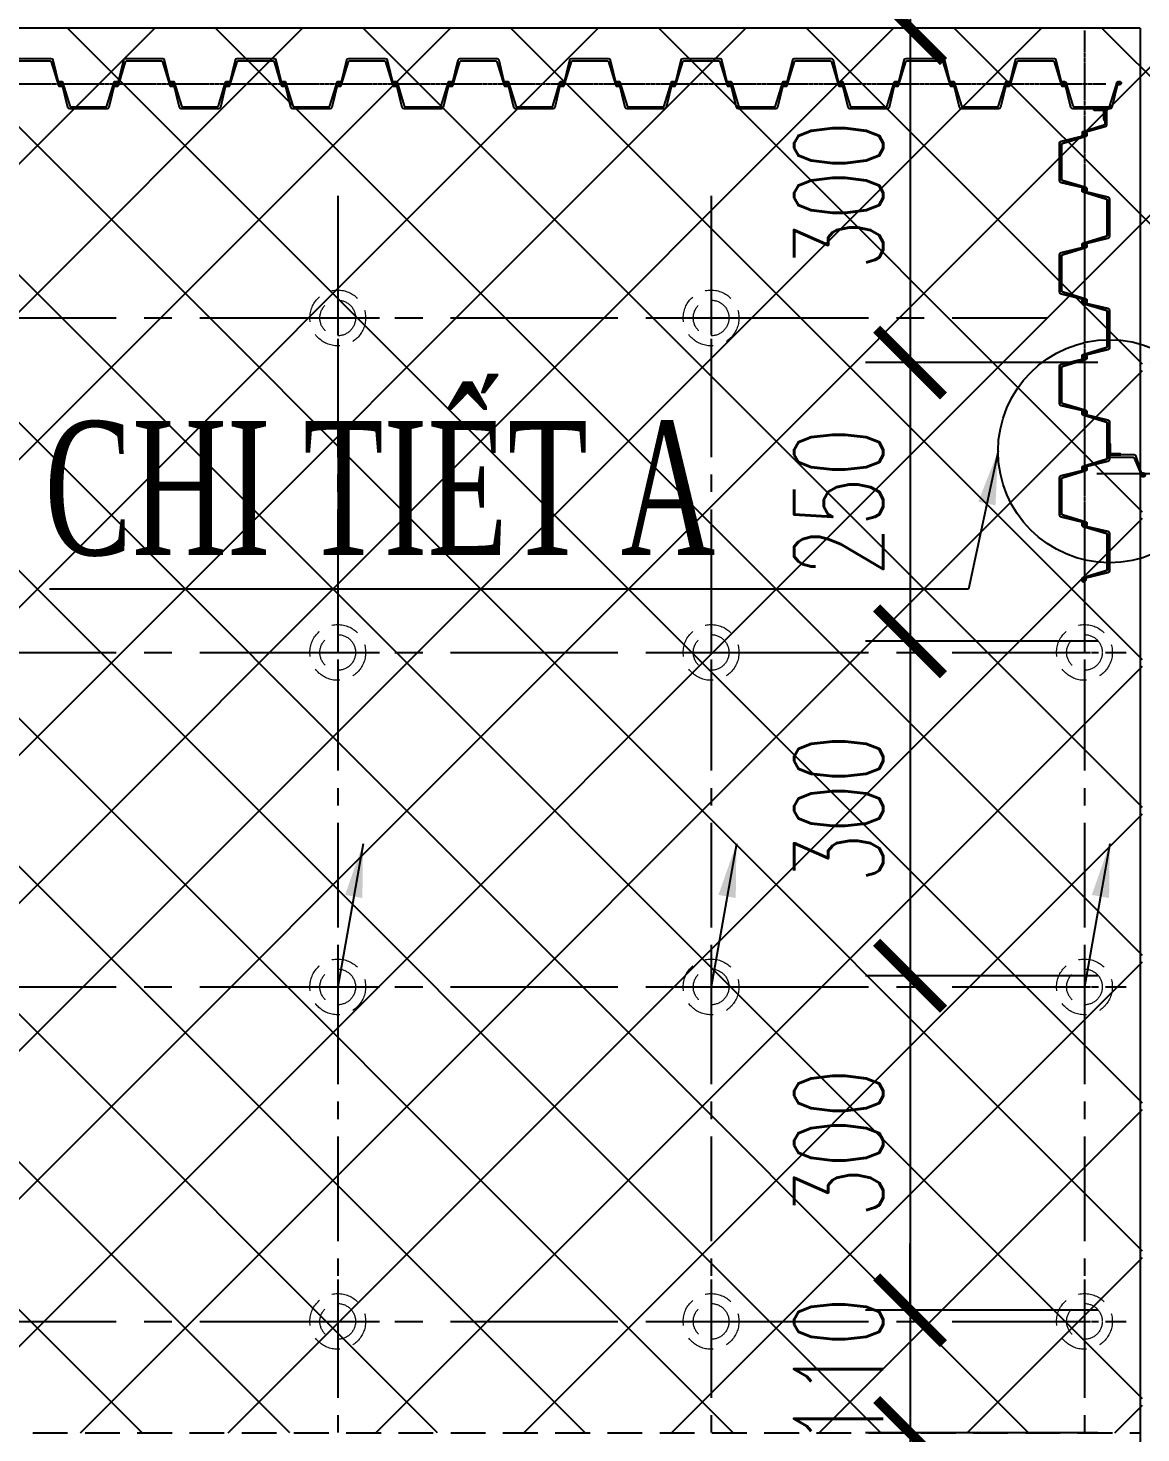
# Model space of a CAD drawing. Extents: x -64479 to 90650, y -38385 to 38270.
# Drawn here: x -47787 to -46788, y 9968 to 11228 of the extents above; entities that cross this region are included whole.
import ezdxf

# ---------------------------------------------------------------- set-up
doc = ezdxf.new("R2010")
doc.units = 0
doc.header["$MEASUREMENT"] = 0
doc.linetypes.add('CENTER2', pattern=[1.125, 0.75, -0.125, 0.125, -0.125])
doc.linetypes.add('HIDDEN', pattern=[0.375, 0.25, -0.125])
doc.layers.get('0').update_dxf_attribs({"linetype": 'CONTINUOUS'})
for name, color, linetype in [('BORDER', 2, 'CONTINUOUS'), ('CENTER', 9, 'CENTER2'), ('Cu', 230, 'CONTINUOUS'), ('Dam', 4, 'CONTINUOUS'), ('DIMENSION', 4, 'CONTINUOUS'), ('HATCH', 7, 'CONTINUOUS'), ('STEEL', 1, 'CONTINUOUS'), ('TEXT', 3, 'CONTINUOUS')]:
    doc.layers.add(name, color=color, linetype=linetype)
doc.layers.add('KHUAT', color=235, linetype='HIDDEN', lineweight=18)
doc.styles.add('DIM', font='romans.shx', dxfattribs={"width": 0.65})
doc.styles.add('THUONG', font='vntimeh.shx')
doc.dimstyles.new('1-400', dxfattribs={"dimscale": 400, "dimtxt": 0.22, "dimasz": 0.12, "dimexe": 0.1, "dimexo": 0.1, "dimgap": 0.08, "dimtad": 1, "dimdec": 0, "dimzin": 0, "dimdsep": 46, "dimtxsty": 'DIM', "dimblk": 'ARCHTICK', "dimcen": 0.15, "dimdle": 0.1, "dimclrd": 4, "dimclre": 7, "dimclrt": 2, "dimaunit": 1, "dimadec": 0, "dimazin": 0, "dimtfac": 1, "dimtdec": 0, "dimtix": 1, "dimtmove": 1, "dimatfit": 3, "dimfxl": 1, "dimtolj": 1, "dimtzin": 0, "dimarcsym": 0})
doc.dimstyles.new('400.Ph', dxfattribs={"dimscale": 400, "dimtxt": 0.2, "dimasz": 0.15, "dimexe": 0.1, "dimexo": 0.1, "dimgap": 0.06, "dimtad": 1, "dimdec": 0, "dimzin": 0, "dimdsep": 46, "dimtxsty": 'DIM', "dimblk": 'ARCHTICK', "dimcen": 0.15, "dimdle": 0.1, "dimclrd": 256, "dimclre": 7, "dimclrt": 6, "dimadec": 0, "dimazin": 0, "dimtfac": 1, "dimtdec": 0, "dimtix": 1, "dimtmove": 0, "dimatfit": 3, "dimldrblk": 'ARCHTICK', "dimfxl": 1, "dimtolj": 1, "dimtzin": 0, "dimarcsym": 0})

# ---------------------------------------------------------------- blocks, each defined once
blk = doc.blocks.new('CocD500_HH')
at = {"layer": 'CENTER', "ltscale": 50}
for p, q in [((0, 37.5), (0, -37.5)), ((-37.5, 0), (37.5, 0))]:
    blk.add_line(p, q, dxfattribs=at)
at = {"layer": 'KHUAT', "ltscale": 100}
for radius in [25, 16]:
    blk.add_circle((0, 0), radius, dxfattribs=at)
blk = doc.blocks.new('_ArchTick')
at = {"color": 0, "linetype": 'ByBlock', "const_width": 0.15}
blk.add_lwpolyline([(-0.5, -0.5), (0.5, 0.5)], dxfattribs=at)
blk = doc.blocks.new('Cu SKSP-V SY390')
at = {"layer": 'CENTER'}
for p, q in [((-25, 20.3), (-25, 24.7)), ((25, 20.3), (25, 24.7))]:
    blk.add_line(p, q, dxfattribs=at)
at = {"layer": 'Cu'}
blk.add_lwpolyline([(-16.6, 2.7, 0.331206), (-15.7, 2), (15.7, 2, 0.331206), (16.6, 2.7), (23.1, 23.9, -0.331206), (24.1, 24.7), (25.3, 24.7, -0.223582), (26.5, 24.1, -0.452935), (26.1, 22.2), (25, 21.7, -0.518485), (24.2, 21.9, -0.300037), (24.7, 22.4), (25.7, 22.9, 0.427626), (25.8, 23.6, 0.215462), (25.3, 23.9), (24.5, 23.9, 0.331206), (23.7, 23.3), (18.4, 1.3, -0.331206), (16.7, 0), (-16.7, 0, -0.331206), (-18.4, 1.3), (-23.7, 23.3, 0.331206), (-24.5, 23.9), (-25.3, 23.9, 0.215462), (-25.8, 23.6, 0.427626), (-25.7, 22.9), (-24.7, 22.4, -0.300037), (-24.2, 21.9, -0.518485), (-25, 21.7), (-26.1, 22.2, -0.452935), (-26.5, 24.1, -0.223582), (-25.3, 24.7), (-24.1, 24.7, -0.331206), (-23.1, 23.9)], format="xyb", close=True, dxfattribs=at)
blk = doc.blocks.new('Cu SKSP-V Loai SY390')
at = {"layer": 'CENTER'}
for p, q in [((-25, 20.3), (-25, 24.7)), ((25, 20.3), (25, 24.7))]:
    blk.add_line(p, q, dxfattribs=at)
at = {"layer": 'Cu'}
blk.add_lwpolyline([(-16.6, 2.7, 0.331206), (-15.7, 2), (15.7, 2, 0.331206), (16.6, 2.7), (23.1, 23.9, -0.331206), (24.1, 24.7), (25.3, 24.7, -0.223582), (26.5, 24.1, -0.452935), (26.1, 22.2), (25, 21.7, -0.518485), (24.2, 21.9, -0.300037), (24.7, 22.4), (25.7, 22.9, 0.427626), (25.8, 23.6, 0.215462), (25.3, 23.9), (24.5, 23.9, 0.331206), (23.7, 23.3), (18.4, 1.3, -0.331206), (16.7, 0), (-16.7, 0, -0.331206), (-18.4, 1.3), (-23.7, 23.3, 0.331206), (-24.5, 23.9), (-25.3, 23.9, 0.215462), (-25.8, 23.6, 0.427626), (-25.7, 22.9), (-24.7, 22.4, -0.300037), (-24.2, 21.9, -0.518485), (-25, 21.7), (-26.1, 22.2, -0.452935), (-26.5, 24.1, -0.223582), (-25.3, 24.7), (-24.1, 24.7, -0.331206), (-23.1, 23.9)], format="xyb", close=True, dxfattribs=at)
at = {"layer": 'DIMENSION'}
blk.add_blockref('Cu SKSP-V SY390', (0, 0), dxfattribs=at)
blk = doc.blocks.new('*U12')
at = {"layer": 'DIMENSION', "xscale": -1, "rotation": 180}
for p in [(2750, 45), (2850, 45), (2950, 45), (3050, 45), (3150, 45), (3250, 45), (3350, 45), (3450, 45), (3550, 45), (3650, 45)]:
    blk.add_blockref('Cu SKSP-V Loai SY390', p, dxfattribs=at)
at = {"layer": 'DIMENSION'}
for p in [(2800, 0), (2900, 0), (3000, 0), (3100, 0), (3200, 0), (3300, 0), (3400, 0), (3500, 0), (3600, 0)]:
    blk.add_blockref('Cu SKSP-V Loai SY390', p, dxfattribs=at)
blk = doc.blocks.new('*U13')
at = {"layer": 'DIMENSION', "xscale": -1, "rotation": 180}
for p in [(50, 45), (150, 45), (250, 45), (350, 45)]:
    blk.add_blockref('Cu SKSP-V Loai SY390', p, dxfattribs=at)
at = {"layer": 'DIMENSION'}
for p in [(0, 0), (100, 0), (200, 0), (300, 0)]:
    blk.add_blockref('Cu SKSP-V Loai SY390', p, dxfattribs=at)
blk = doc.blocks.new('*D20')
at = {"layer": 'DIMENSION', "lineweight": -2}
blk.add_line((-46995.6, 11267.7), (-46995.6, 10887.7), dxfattribs=at)
at = {"layer": 'DIMENSION', "color": 7, "lineweight": -2}
for p, q in [((-46827.1, 11227.7), (-47035.6, 11227.7)), ((-46827.1, 10927.7), (-47035.6, 10927.7))]:
    blk.add_line(p, q, dxfattribs=at)
at = {"layer": 'DIMENSION', "lineweight": -2, "xscale": 60, "yscale": 60, "zscale": 60}
for p, rotation in [((-46995.6, 11227.7), 90), ((-46995.6, 10927.7), 270)]:
    blk.add_blockref('_ArchTick', p, dxfattribs=dict(at, rotation=rotation))
at = {"layer": 'DIMENSION', "color": 6, "insert": (-47059.6, 11077.7), "char_height": 80, "attachment_point": 5, "rotation": 90, "style": 'DIM'}
blk.add_mtext('\\A1;300', dxfattribs=at)
blk = doc.blocks.new('*D21')
at = {"layer": 'DIMENSION', "lineweight": -2}
blk.add_line((-46995.6, 10967.7), (-46995.6, 10637.7), dxfattribs=at)
at = {"layer": 'DIMENSION', "color": 7, "lineweight": -2}
for p, q in [((-46827.1, 10927.7), (-47035.6, 10927.7)), ((-46827.1, 10677.7), (-47035.6, 10677.7))]:
    blk.add_line(p, q, dxfattribs=at)
at = {"layer": 'DIMENSION', "lineweight": -2, "xscale": 60, "yscale": 60, "zscale": 60}
for p, rotation in [((-46995.6, 10927.7), 90), ((-46995.6, 10677.7), 270)]:
    blk.add_blockref('_ArchTick', p, dxfattribs=dict(at, rotation=rotation))
at = {"layer": 'DIMENSION', "color": 6, "insert": (-47059.6, 10802.7), "char_height": 80, "attachment_point": 5, "rotation": 90, "style": 'DIM'}
blk.add_mtext('\\A1;250', dxfattribs=at)
blk = doc.blocks.new('*D22')
at = {"layer": 'DIMENSION', "lineweight": -2}
blk.add_line((-46995.6, 10717.7), (-46995.6, 10337.7), dxfattribs=at)
at = {"layer": 'DIMENSION', "color": 7, "lineweight": -2}
for p, q in [((-46827.1, 10677.7), (-47035.6, 10677.7)), ((-46827.1, 10377.7), (-47035.6, 10377.7))]:
    blk.add_line(p, q, dxfattribs=at)
at = {"layer": 'DIMENSION', "lineweight": -2, "xscale": 60, "yscale": 60, "zscale": 60}
for p, rotation in [((-46995.6, 10677.7), 90), ((-46995.6, 10377.7), 270)]:
    blk.add_blockref('_ArchTick', p, dxfattribs=dict(at, rotation=rotation))
at = {"layer": 'DIMENSION', "color": 6, "insert": (-47059.6, 10527.7), "char_height": 80, "attachment_point": 5, "rotation": 90, "style": 'DIM'}
blk.add_mtext('\\A1;300', dxfattribs=at)
blk = doc.blocks.new('*D23')
at = {"layer": 'DIMENSION', "lineweight": -2}
blk.add_line((-46995.6, 10417.7), (-46995.6, 10037.7), dxfattribs=at)
at = {"layer": 'DIMENSION', "color": 7, "lineweight": -2}
for p, q in [((-46827.1, 10377.7), (-47035.6, 10377.7)), ((-46827.1, 10077.7), (-47035.6, 10077.7))]:
    blk.add_line(p, q, dxfattribs=at)
at = {"layer": 'DIMENSION', "lineweight": -2, "xscale": 60, "yscale": 60, "zscale": 60}
for p, rotation in [((-46995.6, 10377.7), 90), ((-46995.6, 10077.7), 270)]:
    blk.add_blockref('_ArchTick', p, dxfattribs=dict(at, rotation=rotation))
at = {"layer": 'DIMENSION', "color": 6, "insert": (-47059.6, 10227.7), "char_height": 80, "attachment_point": 5, "rotation": 90, "style": 'DIM'}
blk.add_mtext('\\A1;300', dxfattribs=at)
blk = doc.blocks.new('*D24')
at = {"layer": 'DIMENSION', "lineweight": -2}
for p, q in [((-46995.6, 10077.7), (-46995.6, 10137.7)), ((-46995.6, 10077.7), (-46995.6, 9967.7)), ((-46995.6, 9967.7), (-46995.6, 9907.7))]:
    blk.add_line(p, q, dxfattribs=at)
at = {"layer": 'DIMENSION', "color": 7, "lineweight": -2}
for p, q in [((-46827.1, 10077.7), (-47035.6, 10077.7)), ((-46827.1, 9967.7), (-47035.6, 9967.7))]:
    blk.add_line(p, q, dxfattribs=at)
at = {"layer": 'DIMENSION', "lineweight": -2, "xscale": 60, "yscale": 60, "zscale": 60}
for p, rotation in [((-46995.6, 10077.7), 270), ((-46995.6, 9967.7), 90)]:
    blk.add_blockref('_ArchTick', p, dxfattribs=dict(at, rotation=rotation))
at = {"layer": 'DIMENSION', "color": 6, "insert": (-47059.6, 10022.7), "char_height": 80, "attachment_point": 5, "rotation": 90, "style": 'DIM'}
blk.add_mtext('\\A1;110', dxfattribs=at)

msp = doc.modelspace()

# ---------------------------------------------------------------- hatches: boundary and pattern name
at = {"layer": 'Dam'}
h = msp.add_hatch(dxfattribs=at)
h.set_pattern_fill('ANSI37', color=8, scale=750, style=0)
h.set_pattern_definition([(45, (42841.45, -11350.51), (-66.29126, 66.29126), []), (135, (42841.45, -11350.51), (-66.29126, -66.29126), [])])
h.paths.add_polyline_path([(-46787.1, 10927.7), (-45582.3, 10927.7), (-45582.3, 11227.7), (-50569.1, 11227.7), (-50569.1, 8225.7), (-50267.1, 8225.7), (-50267.1, 9967.7), (-46787.1, 9967.7)])
at = {"layer": 'HATCH'}
h = msp.add_hatch(dxfattribs=at)
h.set_pattern_fill('ANSI31', color=256, scale=70, style=0)
h.set_pattern_definition([(225, (-46820.8737, 11155.1908), (0.61872, -0.61872), [])])
edge = h.paths.add_edge_path()
edge.add_ellipse((-46821.5, 11145.6), major_axis=(0.283, 0.283), ratio=1, start_angle=135, end_angle=225)
edge.add_line((-46821.5, 11145.2), (-46820.9, 11145.2))
edge.add_line((-46820.9, 11145.2), (-46820.9, 11155.2))
edge.add_line((-46820.9, 11155.2), (-46830.9, 11155.2))
edge.add_line((-46830.9, 11155.2), (-46830.9, 11154.6))
edge.add_ellipse((-46830.5, 11154.6), major_axis=(0.283, 0.283), ratio=1, start_angle=135, end_angle=225)
edge.add_line((-46830.5, 11154.2), (-46823.1, 11154.2))
edge.add_ellipse((-46823.1, 11153), major_axis=(-0.849, 0.849), ratio=1, start_angle=225, end_angle=315, ccw=False)
edge.add_line((-46821.9, 11153), (-46821.9, 11145.6))
h = msp.add_hatch(dxfattribs=at)
h.set_pattern_fill('ANSI31', color=256, scale=70, angle=180, style=0)
h.set_pattern_definition([(45, (-46816.57355, 10844.7969), (-0.61872, 0.61872), [])])
edge = h.paths.add_edge_path()
edge.add_ellipse((-46816, 10854.4), major_axis=(-0.283, -0.283), ratio=1, start_angle=135, end_angle=225)
edge.add_line((-46816, 10854.8), (-46816.6, 10854.8))
edge.add_line((-46816.6, 10854.8), (-46816.6, 10844.8))
edge.add_line((-46816.6, 10844.8), (-46806.6, 10844.8))
edge.add_line((-46806.6, 10844.8), (-46806.6, 10845.4))
edge.add_ellipse((-46807, 10845.4), major_axis=(-0.283, -0.283), ratio=1, start_angle=135, end_angle=225)
edge.add_line((-46807, 10845.8), (-46814.4, 10845.8))
edge.add_ellipse((-46814.4, 10847), major_axis=(0.849, -0.849), ratio=1, start_angle=225, end_angle=315, ccw=False)
edge.add_line((-46815.6, 10847), (-46815.6, 10854.4))

# ---------------------------------------------------------------- linework, layer by layer
at = {"layer": 'BORDER'}
for q in [(-50569.1, 11227.7), (-46789.1, 9367.7)]:
    msp.add_line((-46789.1, 11227.7), q, dxfattribs=at)
at = {"layer": 'CENTER', "ltscale": 2}
for p, q in [((-46839.1, 11225.4), (-46839.1, 10786.3)), ((-50557.8, 11177.7), (-46819.9, 11177.7))]:
    msp.add_line(p, q, dxfattribs=at)
at = {"layer": 'CENTER', "ltscale": 125}
for p, q in [((-47509.1, 11077.3), (-47509.1, 9367.7)), ((-47174.1, 11077.3), (-47174.1, 9367.7)), ((-46839.1, 11077.3), (-46839.1, 9367.7)), ((-13006, 10827.8), (-46828.1, 10827.8))]:
    msp.add_line(p, q, dxfattribs=at)
at = {"layer": 'CENTER', "ltscale": 200}
for p, q in [((-50557.8, 10967.7), (-46872.8, 10967.7)), ((-50557.8, 10667.7), (-46833.8, 10667.7)), ((-50557.8, 10367.7), (-46833.8, 10367.7)), ((-50557.8, 10067.7), (-46833.8, 10067.7))]:
    msp.add_line(p, q, dxfattribs=at)
at = {"layer": 'CENTER'}
for p, q in [((-46839.1, 10829.8), (-46839.1, 10825.5)), ((-46839.1, 10829.8), (-46839.1, 10825.5)), ((-46789.1, 10829.8), (-46789.1, 10825.5)), ((-46789.1, 10829.8), (-46789.1, 10825.5))]:
    msp.add_line(p, q, dxfattribs=at)
at = {"layer": 'Cu'}
msp.add_lwpolyline([(-46816.6, 10842.8), (-46795.4, 10842.8, -0.331206), (-46794.5, 10842.1), (-46788, 10826.4, 0.331206), (-46787, 10825.6), (-46785.8, 10825.6, 0.223582), (-46784.6, 10826.2, 0.452935), (-46785, 10828.1), (-46786.1, 10828.6, 0.518485), (-46786.9, 10828.4, 0.300037), (-46786.4, 10827.9), (-46785.4, 10827.4, -0.427626), (-46785.2, 10826.7, -0.215462), (-46785.8, 10826.4), (-46786.6, 10826.4, -0.331206), (-46787.3, 10827), (-46792.7, 10843.5, 0.331206), (-46794.4, 10844.8), (-46816.6, 10844.8)], format="xyb", dxfattribs=at)
at = {"layer": 'DIMENSION'}
for points in [[(-47798.5, 11198.2), (-47767.2, 11198.2, -0.331206), (-47766.2, 11197.5), (-47759.7, 11176.3, 0.331206), (-47758.8, 11175.5), (-47757.6, 11175.5, 0.223582), (-47756.4, 11176.1, 0.452935), (-47756.8, 11178), (-47757.8, 11178.5, 0.518485), (-47758.6, 11178.3, 0.300037), (-47758.2, 11177.8), (-47757.1, 11177.2, -0.427626), (-47757, 11176.6, -0.215462), (-47757.6, 11176.3), (-47758.3, 11176.3, -0.331206), (-47759.1, 11176.9), (-47764.4, 11198.9, 0.331206), (-47766.2, 11200.2), (-47799.5, 11200.2, 0.331206)], [(-46820.9, 11155.2), (-46820.9, 11141.5, -0.331206), (-46821.6, 11140.6), (-46840.5, 11134.6, 0.331206), (-46841.2, 11133.6), (-46841.2, 11132.4, 0.223582), (-46840.7, 11131.2, 0.452935), (-46838.8, 11131.6), (-46838.3, 11132.7, 0.518485), (-46838.5, 11133.5, 0.300037), (-46839, 11133), (-46839.5, 11132, -0.427626), (-46840.2, 11131.9, -0.215462), (-46840.4, 11132.4), (-46840.4, 11133.2, -0.331206), (-46839.9, 11134), (-46820.4, 11139.3, 0.331206), (-46819.1, 11141), (-46819.1, 11155.2)]]:
    msp.add_lwpolyline(points, format="xyb", dxfattribs=at)
for points in [[(-47699.4, 11197.5, -0.331206), (-47698.5, 11198.2), (-47667.2, 11198.2, -0.331206), (-47666.2, 11197.5), (-47659.7, 11176.3, 0.331206), (-47658.8, 11175.5), (-47657.6, 11175.5, 0.223582), (-47656.4, 11176.1, 0.452935), (-47656.8, 11178), (-47657.8, 11178.5, 0.518485), (-47658.6, 11178.3, 0.300037), (-47658.2, 11177.8), (-47657.1, 11177.2, -0.427626), (-47657, 11176.6, -0.215462), (-47657.6, 11176.3), (-47658.3, 11176.3, -0.331206), (-47659.1, 11176.9), (-47664.4, 11198.9, 0.331206), (-47666.2, 11200.2), (-47699.5, 11200.2, 0.331206), (-47701.2, 11198.9), (-47706.6, 11176.9, -0.331206), (-47707.3, 11176.3), (-47708.1, 11176.3, -0.215462), (-47708.7, 11176.6, -0.427626), (-47708.5, 11177.2), (-47707.5, 11177.8, 0.300037), (-47707, 11178.3, 0.518485), (-47707.8, 11178.5), (-47708.9, 11178, 0.452935), (-47709.3, 11176.1, 0.223582), (-47708.1, 11175.5), (-47706.9, 11175.5, 0.331206), (-47705.9, 11176.3)], [(-47599.4, 11197.5, -0.331206), (-47598.5, 11198.2), (-47567.2, 11198.2, -0.331206), (-47566.2, 11197.5), (-47559.7, 11176.3, 0.331206), (-47558.8, 11175.5), (-47557.6, 11175.5, 0.223582), (-47556.4, 11176.1, 0.452935), (-47556.8, 11178), (-47557.8, 11178.5, 0.518485), (-47558.6, 11178.3, 0.300037), (-47558.2, 11177.8), (-47557.1, 11177.2, -0.427626), (-47557, 11176.6, -0.215462), (-47557.6, 11176.3), (-47558.3, 11176.3, -0.331206), (-47559.1, 11176.9), (-47564.4, 11198.9, 0.331206), (-47566.2, 11200.2), (-47599.5, 11200.2, 0.331206), (-47601.2, 11198.9), (-47606.6, 11176.9, -0.331206), (-47607.3, 11176.3), (-47608.1, 11176.3, -0.215462), (-47608.7, 11176.6, -0.427626), (-47608.5, 11177.2), (-47607.5, 11177.8, 0.300037), (-47607, 11178.3, 0.518485), (-47607.8, 11178.5), (-47608.9, 11178, 0.452935), (-47609.3, 11176.1, 0.223582), (-47608.1, 11175.5), (-47606.9, 11175.5, 0.331206), (-47605.9, 11176.3)], [(-47499.4, 11197.5, -0.331206), (-47498.5, 11198.2), (-47467.2, 11198.2, -0.331206), (-47466.2, 11197.5), (-47459.7, 11176.3, 0.331206), (-47458.8, 11175.5), (-47457.6, 11175.5, 0.223582), (-47456.4, 11176.1, 0.452935), (-47456.8, 11178), (-47457.8, 11178.5, 0.518485), (-47458.6, 11178.3, 0.300037), (-47458.2, 11177.8), (-47457.1, 11177.2, -0.427626), (-47457, 11176.6, -0.215462), (-47457.6, 11176.3), (-47458.3, 11176.3, -0.331206), (-47459.1, 11176.9), (-47464.4, 11198.9, 0.331206), (-47466.2, 11200.2), (-47499.5, 11200.2, 0.331206), (-47501.2, 11198.9), (-47506.6, 11176.9, -0.331206), (-47507.3, 11176.3), (-47508.1, 11176.3, -0.215462), (-47508.7, 11176.6, -0.427626), (-47508.5, 11177.2), (-47507.5, 11177.8, 0.300037), (-47507, 11178.3, 0.518485), (-47507.8, 11178.5), (-47508.9, 11178, 0.452935), (-47509.3, 11176.1, 0.223582), (-47508.1, 11175.5), (-47506.9, 11175.5, 0.331206), (-47505.9, 11176.3)], [(-47399.4, 11197.5, -0.331206), (-47398.5, 11198.2), (-47367.2, 11198.2, -0.331206), (-47366.2, 11197.5), (-47359.7, 11176.3, 0.331206), (-47358.8, 11175.5), (-47357.6, 11175.5, 0.223582), (-47356.4, 11176.1, 0.452935), (-47356.8, 11178), (-47357.8, 11178.5, 0.518485), (-47358.6, 11178.3, 0.300037), (-47358.2, 11177.8), (-47357.1, 11177.2, -0.427626), (-47357, 11176.6, -0.215462), (-47357.6, 11176.3), (-47358.3, 11176.3, -0.331206), (-47359.1, 11176.9), (-47364.4, 11198.9, 0.331206), (-47366.2, 11200.2), (-47399.5, 11200.2, 0.331206), (-47401.2, 11198.9), (-47406.6, 11176.9, -0.331206), (-47407.3, 11176.3), (-47408.1, 11176.3, -0.215462), (-47408.7, 11176.6, -0.427626), (-47408.5, 11177.2), (-47407.5, 11177.8, 0.300037), (-47407, 11178.3, 0.518485), (-47407.8, 11178.5), (-47408.9, 11178, 0.452935), (-47409.3, 11176.1, 0.223582), (-47408.1, 11175.5), (-47406.9, 11175.5, 0.331206), (-47405.9, 11176.3)], [(-47299.4, 11197.5, -0.331206), (-47298.5, 11198.2), (-47267.2, 11198.2, -0.331206), (-47266.2, 11197.5), (-47259.7, 11176.3, 0.331206), (-47258.8, 11175.5), (-47257.6, 11175.5, 0.223582), (-47256.4, 11176.1, 0.452935), (-47256.8, 11178), (-47257.8, 11178.5, 0.518485), (-47258.6, 11178.3, 0.300037), (-47258.2, 11177.8), (-47257.1, 11177.2, -0.427626), (-47257, 11176.6, -0.215462), (-47257.6, 11176.3), (-47258.3, 11176.3, -0.331206), (-47259.1, 11176.9), (-47264.4, 11198.9, 0.331206), (-47266.2, 11200.2), (-47299.5, 11200.2, 0.331206), (-47301.2, 11198.9), (-47306.6, 11176.9, -0.331206), (-47307.3, 11176.3), (-47308.1, 11176.3, -0.215462), (-47308.7, 11176.6, -0.427626), (-47308.5, 11177.2), (-47307.5, 11177.8, 0.300037), (-47307, 11178.3, 0.518485), (-47307.8, 11178.5), (-47308.9, 11178, 0.452935), (-47309.3, 11176.1, 0.223582), (-47308.1, 11175.5), (-47306.9, 11175.5, 0.331206), (-47305.9, 11176.3)], [(-47199.4, 11197.5, -0.331206), (-47198.5, 11198.2), (-47167.2, 11198.2, -0.331206), (-47166.2, 11197.5), (-47159.7, 11176.3, 0.331206), (-47158.8, 11175.5), (-47157.6, 11175.5, 0.223582), (-47156.4, 11176.1, 0.452935), (-47156.8, 11178), (-47157.8, 11178.5, 0.518485), (-47158.6, 11178.3, 0.300037), (-47158.2, 11177.8), (-47157.1, 11177.2, -0.427626), (-47157, 11176.6, -0.215462), (-47157.6, 11176.3), (-47158.3, 11176.3, -0.331206), (-47159.1, 11176.9), (-47164.4, 11198.9, 0.331206), (-47166.2, 11200.2), (-47199.5, 11200.2, 0.331206), (-47201.2, 11198.9), (-47206.6, 11176.9, -0.331206), (-47207.3, 11176.3), (-47208.1, 11176.3, -0.215462), (-47208.7, 11176.6, -0.427626), (-47208.5, 11177.2), (-47207.5, 11177.8, 0.300037), (-47207, 11178.3, 0.518485), (-47207.8, 11178.5), (-47208.9, 11178, 0.452935), (-47209.3, 11176.1, 0.223582), (-47208.1, 11175.5), (-47206.9, 11175.5, 0.331206), (-47205.9, 11176.3)], [(-47099.4, 11197.5, -0.331206), (-47098.5, 11198.2), (-47067.2, 11198.2, -0.331206), (-47066.2, 11197.5), (-47059.7, 11176.3, 0.331206), (-47058.8, 11175.5), (-47057.6, 11175.5, 0.223582), (-47056.4, 11176.1, 0.452935), (-47056.8, 11178), (-47057.8, 11178.5, 0.518485), (-47058.6, 11178.3, 0.300037), (-47058.2, 11177.8), (-47057.1, 11177.2, -0.427626), (-47057, 11176.6, -0.215462), (-47057.6, 11176.3), (-47058.3, 11176.3, -0.331206), (-47059.1, 11176.9), (-47064.4, 11198.9, 0.331206), (-47066.2, 11200.2), (-47099.5, 11200.2, 0.331206), (-47101.2, 11198.9), (-47106.6, 11176.9, -0.331206), (-47107.3, 11176.3), (-47108.1, 11176.3, -0.215462), (-47108.7, 11176.6, -0.427626), (-47108.5, 11177.2), (-47107.5, 11177.8, 0.300037), (-47107, 11178.3, 0.518485), (-47107.8, 11178.5), (-47108.9, 11178, 0.452935), (-47109.3, 11176.1, 0.223582), (-47108.1, 11175.5), (-47106.9, 11175.5, 0.331206), (-47105.9, 11176.3)], [(-46999.4, 11197.5, -0.331206), (-46998.5, 11198.2), (-46967.2, 11198.2, -0.331206), (-46966.2, 11197.5), (-46959.7, 11176.3, 0.331206), (-46958.8, 11175.5), (-46957.6, 11175.5, 0.223582), (-46956.4, 11176.1, 0.452935), (-46956.8, 11178), (-46957.8, 11178.5, 0.518485), (-46958.6, 11178.3, 0.300037), (-46958.2, 11177.8), (-46957.1, 11177.2, -0.427626), (-46957, 11176.6, -0.215462), (-46957.6, 11176.3), (-46958.3, 11176.3, -0.331206), (-46959.1, 11176.9), (-46964.4, 11198.9, 0.331206), (-46966.2, 11200.2), (-46999.5, 11200.2, 0.331206), (-47001.2, 11198.9), (-47006.6, 11176.9, -0.331206), (-47007.3, 11176.3), (-47008.1, 11176.3, -0.215462), (-47008.7, 11176.6, -0.427626), (-47008.5, 11177.2), (-47007.5, 11177.8, 0.300037), (-47007, 11178.3, 0.518485), (-47007.8, 11178.5), (-47008.9, 11178, 0.452935), (-47009.3, 11176.1, 0.223582), (-47008.1, 11175.5), (-47006.9, 11175.5, 0.331206), (-47005.9, 11176.3)], [(-46899.4, 11197.5, -0.331206), (-46898.5, 11198.2), (-46867.2, 11198.2, -0.331206), (-46866.2, 11197.5), (-46859.7, 11176.3, 0.331206), (-46858.8, 11175.5), (-46857.6, 11175.5, 0.223582), (-46856.4, 11176.1, 0.452935), (-46856.8, 11178), (-46857.8, 11178.5, 0.518485), (-46858.6, 11178.3, 0.300037), (-46858.2, 11177.8), (-46857.1, 11177.2, -0.427626), (-46857, 11176.6, -0.215462), (-46857.6, 11176.3), (-46858.3, 11176.3, -0.331206), (-46859.1, 11176.9), (-46864.4, 11198.9, 0.331206), (-46866.2, 11200.2), (-46899.5, 11200.2, 0.331206), (-46901.2, 11198.9), (-46906.6, 11176.9, -0.331206), (-46907.3, 11176.3), (-46908.1, 11176.3, -0.215462), (-46908.7, 11176.6, -0.427626), (-46908.5, 11177.2), (-46907.5, 11177.8, 0.300037), (-46907, 11178.3, 0.518485), (-46907.8, 11178.5), (-46908.9, 11178, 0.452935), (-46909.3, 11176.1, 0.223582), (-46908.1, 11175.5), (-46906.9, 11175.5, 0.331206), (-46905.9, 11176.3)], [(-47749.4, 11157.9, 0.331206), (-47748.5, 11157.2), (-47717.2, 11157.2, 0.331206), (-47716.2, 11157.9), (-47709.7, 11179.1, -0.331206), (-47708.8, 11179.8), (-47707.6, 11179.8, -0.223582), (-47706.4, 11179.3, -0.452935), (-47706.8, 11177.4), (-47707.8, 11176.9, -0.518485), (-47708.6, 11177.1, -0.300037), (-47708.2, 11177.6), (-47707.1, 11178.1, 0.427626), (-47707, 11178.8, 0.215462), (-47707.6, 11179), (-47708.3, 11179, 0.331206), (-47709.1, 11178.5), (-47714.4, 11156.5, -0.331206), (-47716.2, 11155.2), (-47749.5, 11155.2, -0.331206), (-47751.2, 11156.5), (-47756.6, 11178.5, 0.331206), (-47757.3, 11179), (-47758.1, 11179, 0.215462), (-47758.7, 11178.8, 0.427626), (-47758.5, 11178.1), (-47757.5, 11177.6, -0.300037), (-47757, 11177.1, -0.518485), (-47757.8, 11176.9), (-47758.9, 11177.4, -0.452935), (-47759.3, 11179.3, -0.223582), (-47758.1, 11179.8), (-47756.9, 11179.8, -0.331206), (-47755.9, 11179.1)], [(-47649.4, 11157.9, 0.331206), (-47648.5, 11157.2), (-47617.2, 11157.2, 0.331206), (-47616.2, 11157.9), (-47609.7, 11179.1, -0.331206), (-47608.8, 11179.8), (-47607.6, 11179.8, -0.223582), (-47606.4, 11179.3, -0.452935), (-47606.8, 11177.4), (-47607.8, 11176.9, -0.518485), (-47608.6, 11177.1, -0.300037), (-47608.2, 11177.6), (-47607.1, 11178.1, 0.427626), (-47607, 11178.8, 0.215462), (-47607.6, 11179), (-47608.3, 11179, 0.331206), (-47609.1, 11178.5), (-47614.4, 11156.5, -0.331206), (-47616.2, 11155.2), (-47649.5, 11155.2, -0.331206), (-47651.2, 11156.5), (-47656.6, 11178.5, 0.331206), (-47657.3, 11179), (-47658.1, 11179, 0.215462), (-47658.7, 11178.8, 0.427626), (-47658.5, 11178.1), (-47657.5, 11177.6, -0.300037), (-47657, 11177.1, -0.518485), (-47657.8, 11176.9), (-47658.9, 11177.4, -0.452935), (-47659.3, 11179.3, -0.223582), (-47658.1, 11179.8), (-47656.9, 11179.8, -0.331206), (-47655.9, 11179.1)], [(-47549.4, 11157.9, 0.331206), (-47548.5, 11157.2), (-47517.2, 11157.2, 0.331206), (-47516.2, 11157.9), (-47509.7, 11179.1, -0.331206), (-47508.8, 11179.8), (-47507.6, 11179.8, -0.223582), (-47506.4, 11179.3, -0.452935), (-47506.8, 11177.4), (-47507.8, 11176.9, -0.518485), (-47508.6, 11177.1, -0.300037), (-47508.2, 11177.6), (-47507.1, 11178.1, 0.427626), (-47507, 11178.8, 0.215462), (-47507.6, 11179), (-47508.3, 11179, 0.331206), (-47509.1, 11178.5), (-47514.4, 11156.5, -0.331206), (-47516.2, 11155.2), (-47549.5, 11155.2, -0.331206), (-47551.2, 11156.5), (-47556.6, 11178.5, 0.331206), (-47557.3, 11179), (-47558.1, 11179, 0.215462), (-47558.7, 11178.8, 0.427626), (-47558.5, 11178.1), (-47557.5, 11177.6, -0.300037), (-47557, 11177.1, -0.518485), (-47557.8, 11176.9), (-47558.9, 11177.4, -0.452935), (-47559.3, 11179.3, -0.223582), (-47558.1, 11179.8), (-47556.9, 11179.8, -0.331206), (-47555.9, 11179.1)], [(-47449.4, 11157.9, 0.331206), (-47448.5, 11157.2), (-47417.2, 11157.2, 0.331206), (-47416.2, 11157.9), (-47409.7, 11179.1, -0.331206), (-47408.8, 11179.8), (-47407.6, 11179.8, -0.223582), (-47406.4, 11179.3, -0.452935), (-47406.8, 11177.4), (-47407.8, 11176.9, -0.518485), (-47408.6, 11177.1, -0.300037), (-47408.2, 11177.6), (-47407.1, 11178.1, 0.427626), (-47407, 11178.8, 0.215462), (-47407.6, 11179), (-47408.3, 11179, 0.331206), (-47409.1, 11178.5), (-47414.4, 11156.5, -0.331206), (-47416.2, 11155.2), (-47449.5, 11155.2, -0.331206), (-47451.2, 11156.5), (-47456.6, 11178.5, 0.331206), (-47457.3, 11179), (-47458.1, 11179, 0.215462), (-47458.7, 11178.8, 0.427626), (-47458.5, 11178.1), (-47457.5, 11177.6, -0.300037), (-47457, 11177.1, -0.518485), (-47457.8, 11176.9), (-47458.9, 11177.4, -0.452935), (-47459.3, 11179.3, -0.223582), (-47458.1, 11179.8), (-47456.9, 11179.8, -0.331206), (-47455.9, 11179.1)], [(-47349.4, 11157.9, 0.331206), (-47348.5, 11157.2), (-47317.2, 11157.2, 0.331206), (-47316.2, 11157.9), (-47309.7, 11179.1, -0.331206), (-47308.8, 11179.8), (-47307.6, 11179.8, -0.223582), (-47306.4, 11179.3, -0.452935), (-47306.8, 11177.4), (-47307.8, 11176.9, -0.518485), (-47308.6, 11177.1, -0.300037), (-47308.2, 11177.6), (-47307.1, 11178.1, 0.427626), (-47307, 11178.8, 0.215462), (-47307.6, 11179), (-47308.3, 11179, 0.331206), (-47309.1, 11178.5), (-47314.4, 11156.5, -0.331206), (-47316.2, 11155.2), (-47349.5, 11155.2, -0.331206), (-47351.2, 11156.5), (-47356.6, 11178.5, 0.331206), (-47357.3, 11179), (-47358.1, 11179, 0.215462), (-47358.7, 11178.8, 0.427626), (-47358.5, 11178.1), (-47357.5, 11177.6, -0.300037), (-47357, 11177.1, -0.518485), (-47357.8, 11176.9), (-47358.9, 11177.4, -0.452935), (-47359.3, 11179.3, -0.223582), (-47358.1, 11179.8), (-47356.9, 11179.8, -0.331206), (-47355.9, 11179.1)], [(-47249.4, 11157.9, 0.331206), (-47248.5, 11157.2), (-47217.2, 11157.2, 0.331206), (-47216.2, 11157.9), (-47209.7, 11179.1, -0.331206), (-47208.8, 11179.8), (-47207.6, 11179.8, -0.223582), (-47206.4, 11179.3, -0.452935), (-47206.8, 11177.4), (-47207.8, 11176.9, -0.518485), (-47208.6, 11177.1, -0.300037), (-47208.2, 11177.6), (-47207.1, 11178.1, 0.427626), (-47207, 11178.8, 0.215462), (-47207.6, 11179), (-47208.3, 11179, 0.331206), (-47209.1, 11178.5), (-47214.4, 11156.5, -0.331206), (-47216.2, 11155.2), (-47249.5, 11155.2, -0.331206), (-47251.2, 11156.5), (-47256.6, 11178.5, 0.331206), (-47257.3, 11179), (-47258.1, 11179, 0.215462), (-47258.7, 11178.8, 0.427626), (-47258.5, 11178.1), (-47257.5, 11177.6, -0.300037), (-47257, 11177.1, -0.518485), (-47257.8, 11176.9), (-47258.9, 11177.4, -0.452935), (-47259.3, 11179.3, -0.223582), (-47258.1, 11179.8), (-47256.9, 11179.8, -0.331206), (-47255.9, 11179.1)], [(-47149.4, 11157.9, 0.331206), (-47148.5, 11157.2), (-47117.2, 11157.2, 0.331206), (-47116.2, 11157.9), (-47109.7, 11179.1, -0.331206), (-47108.8, 11179.8), (-47107.6, 11179.8, -0.223582), (-47106.4, 11179.3, -0.452935), (-47106.8, 11177.4), (-47107.8, 11176.9, -0.518485), (-47108.6, 11177.1, -0.300037), (-47108.2, 11177.6), (-47107.1, 11178.1, 0.427626), (-47107, 11178.8, 0.215462), (-47107.6, 11179), (-47108.3, 11179, 0.331206), (-47109.1, 11178.5), (-47114.4, 11156.5, -0.331206), (-47116.2, 11155.2), (-47149.5, 11155.2, -0.331206), (-47151.2, 11156.5), (-47156.6, 11178.5, 0.331206), (-47157.3, 11179), (-47158.1, 11179, 0.215462), (-47158.7, 11178.8, 0.427626), (-47158.5, 11178.1), (-47157.5, 11177.6, -0.300037), (-47157, 11177.1, -0.518485), (-47157.8, 11176.9), (-47158.9, 11177.4, -0.452935), (-47159.3, 11179.3, -0.223582), (-47158.1, 11179.8), (-47156.9, 11179.8, -0.331206), (-47155.9, 11179.1)], [(-47049.4, 11157.9, 0.331206), (-47048.5, 11157.2), (-47017.2, 11157.2, 0.331206), (-47016.2, 11157.9), (-47009.7, 11179.1, -0.331206), (-47008.8, 11179.8), (-47007.6, 11179.8, -0.223582), (-47006.4, 11179.3, -0.452935), (-47006.8, 11177.4), (-47007.8, 11176.9, -0.518485), (-47008.6, 11177.1, -0.300037), (-47008.2, 11177.6), (-47007.1, 11178.1, 0.427626), (-47007, 11178.8, 0.215462), (-47007.6, 11179), (-47008.3, 11179, 0.331206), (-47009.1, 11178.5), (-47014.4, 11156.5, -0.331206), (-47016.2, 11155.2), (-47049.5, 11155.2, -0.331206), (-47051.2, 11156.5), (-47056.6, 11178.5, 0.331206), (-47057.3, 11179), (-47058.1, 11179, 0.215462), (-47058.7, 11178.8, 0.427626), (-47058.5, 11178.1), (-47057.5, 11177.6, -0.300037), (-47057, 11177.1, -0.518485), (-47057.8, 11176.9), (-47058.9, 11177.4, -0.452935), (-47059.3, 11179.3, -0.223582), (-47058.1, 11179.8), (-47056.9, 11179.8, -0.331206), (-47055.9, 11179.1)], [(-46949.4, 11157.9, 0.331206), (-46948.5, 11157.2), (-46917.2, 11157.2, 0.331206), (-46916.2, 11157.9), (-46909.7, 11179.1, -0.331206), (-46908.8, 11179.8), (-46907.6, 11179.8, -0.223582), (-46906.4, 11179.3, -0.452935), (-46906.8, 11177.4), (-46907.8, 11176.9, -0.518485), (-46908.6, 11177.1, -0.300037), (-46908.2, 11177.6), (-46907.1, 11178.1, 0.427626), (-46907, 11178.8, 0.215462), (-46907.6, 11179), (-46908.3, 11179, 0.331206), (-46909.1, 11178.5), (-46914.4, 11156.5, -0.331206), (-46916.2, 11155.2), (-46949.5, 11155.2, -0.331206), (-46951.2, 11156.5), (-46956.6, 11178.5, 0.331206), (-46957.3, 11179), (-46958.1, 11179, 0.215462), (-46958.7, 11178.8, 0.427626), (-46958.5, 11178.1), (-46957.5, 11177.6, -0.300037), (-46957, 11177.1, -0.518485), (-46957.8, 11176.9), (-46958.9, 11177.4, -0.452935), (-46959.3, 11179.3, -0.223582), (-46958.1, 11179.8), (-46956.9, 11179.8, -0.331206), (-46955.9, 11179.1)], [(-46849.4, 11157.9, 0.331206), (-46848.5, 11157.2), (-46817.2, 11157.2, 0.331206), (-46816.2, 11157.9), (-46809.7, 11179.1, -0.331206), (-46808.8, 11179.8), (-46807.6, 11179.8, -0.223582), (-46806.4, 11179.3, -0.452935), (-46806.8, 11177.4), (-46807.8, 11176.9, -0.518485), (-46808.6, 11177.1, -0.300037), (-46808.2, 11177.6), (-46807.1, 11178.1, 0.427626), (-46807, 11178.8, 0.215462), (-46807.6, 11179), (-46808.3, 11179, 0.331206), (-46809.1, 11178.5), (-46814.4, 11156.5, -0.331206), (-46816.2, 11155.2), (-46849.5, 11155.2, -0.331206), (-46851.2, 11156.5), (-46856.6, 11178.5, 0.331206), (-46857.3, 11179), (-46858.1, 11179, 0.215462), (-46858.7, 11178.8, 0.427626), (-46858.5, 11178.1), (-46857.5, 11177.6, -0.300037), (-46857, 11177.1, -0.518485), (-46857.8, 11176.9), (-46858.9, 11177.4, -0.452935), (-46859.3, 11179.3, -0.223582), (-46858.1, 11179.8), (-46856.9, 11179.8, -0.331206), (-46855.9, 11179.1)], [(-46821.9, 11145.6, 0.414214), (-46821.5, 11145.2), (-46820.9, 11145.2), (-46820.9, 11155.2), (-46830.9, 11155.2), (-46830.9, 11154.6, 0.414214), (-46830.5, 11154.2), (-46823.1, 11154.2, -0.414214), (-46821.9, 11153)], [(-46858.9, 11124.3, 0.331206), (-46859.6, 11123.4), (-46859.6, 11092, 0.331206), (-46858.9, 11091.1), (-46837.6, 11084.6, -0.331206), (-46836.9, 11083.6), (-46836.9, 11082.4, -0.223582), (-46837.5, 11081.2, -0.452935), (-46839.3, 11081.6), (-46839.9, 11082.7, -0.518485), (-46839.6, 11083.5, -0.300037), (-46839.1, 11083), (-46838.6, 11082, 0.427626), (-46838, 11081.9, 0.215462), (-46837.7, 11082.4), (-46837.7, 11083.2, 0.331206), (-46838.3, 11084), (-46860.3, 11089.3, -0.331206), (-46861.6, 11091), (-46861.6, 11124.4, -0.331206), (-46860.3, 11126.1), (-46838.3, 11131.4, 0.331206), (-46837.7, 11132.2), (-46837.7, 11133, 0.215462), (-46838, 11133.5, 0.427626), (-46838.6, 11133.4), (-46839.1, 11132.4, -0.300037), (-46839.6, 11131.9, -0.518485), (-46839.9, 11132.7), (-46839.3, 11133.8, -0.452935), (-46837.5, 11134.1, -0.223582), (-46836.9, 11133), (-46836.9, 11131.7, -0.331206), (-46837.6, 11130.8)], [(-46819.3, 11074.3, -0.331206), (-46818.6, 11073.4), (-46818.6, 11042, -0.331206), (-46819.3, 11041.1), (-46840.5, 11034.6, 0.331206), (-46841.2, 11033.6), (-46841.2, 11032.4, 0.223582), (-46840.7, 11031.2, 0.452935), (-46838.8, 11031.6), (-46838.3, 11032.7, 0.518485), (-46838.5, 11033.5, 0.300037), (-46839, 11033), (-46839.5, 11032, -0.427626), (-46840.2, 11031.9, -0.215462), (-46840.4, 11032.4), (-46840.4, 11033.2, -0.331206), (-46839.9, 11034), (-46817.9, 11039.3, 0.331206), (-46816.6, 11041), (-46816.6, 11074.4, 0.331206), (-46817.9, 11076.1), (-46839.9, 11081.4, -0.331206), (-46840.4, 11082.2), (-46840.4, 11083, -0.215462), (-46840.2, 11083.5, -0.427626), (-46839.5, 11083.4), (-46839, 11082.4, 0.300037), (-46838.5, 11081.9, 0.518485), (-46838.3, 11082.7), (-46838.8, 11083.8, 0.452935), (-46840.7, 11084.1, 0.223582), (-46841.2, 11083), (-46841.2, 11081.7, 0.331206), (-46840.5, 11080.8)], [(-46858.9, 11024.3, 0.331206), (-46859.6, 11023.4), (-46859.6, 10992, 0.331206), (-46858.9, 10991.1), (-46837.6, 10984.6, -0.331206), (-46836.9, 10983.6), (-46836.9, 10982.4, -0.223582), (-46837.5, 10981.2, -0.452935), (-46839.3, 10981.6), (-46839.9, 10982.7, -0.518485), (-46839.6, 10983.5, -0.300037), (-46839.1, 10983), (-46838.6, 10982, 0.427626), (-46838, 10981.9, 0.215462), (-46837.7, 10982.4), (-46837.7, 10983.2, 0.331206), (-46838.3, 10984), (-46860.3, 10989.3, -0.331206), (-46861.6, 10991), (-46861.6, 11024.4, -0.331206), (-46860.3, 11026.1), (-46838.3, 11031.4, 0.331206), (-46837.7, 11032.2), (-46837.7, 11033, 0.215462), (-46838, 11033.5, 0.427626), (-46838.6, 11033.4), (-46839.1, 11032.4, -0.300037), (-46839.6, 11031.9, -0.518485), (-46839.9, 11032.7), (-46839.3, 11033.8, -0.452935), (-46837.5, 11034.1, -0.223582), (-46836.9, 11033), (-46836.9, 11031.7, -0.331206), (-46837.6, 11030.8)], [(-46819.3, 10974.3, -0.331206), (-46818.6, 10973.4), (-46818.6, 10942, -0.331206), (-46819.3, 10941.1), (-46840.5, 10934.6, 0.331206), (-46841.2, 10933.6), (-46841.2, 10932.4, 0.223582), (-46840.7, 10931.2, 0.452935), (-46838.8, 10931.6), (-46838.3, 10932.7, 0.518485), (-46838.5, 10933.5, 0.300037), (-46839, 10933), (-46839.5, 10932, -0.427626), (-46840.2, 10931.9, -0.215462), (-46840.4, 10932.4), (-46840.4, 10933.2, -0.331206), (-46839.9, 10934), (-46817.9, 10939.3, 0.331206), (-46816.6, 10941), (-46816.6, 10974.4, 0.331206), (-46817.9, 10976.1), (-46839.9, 10981.4, -0.331206), (-46840.4, 10982.2), (-46840.4, 10983, -0.215462), (-46840.2, 10983.5, -0.427626), (-46839.5, 10983.4), (-46839, 10982.4, 0.300037), (-46838.5, 10981.9, 0.518485), (-46838.3, 10982.7), (-46838.8, 10983.8, 0.452935), (-46840.7, 10984.1, 0.223582), (-46841.2, 10983), (-46841.2, 10981.7, 0.331206), (-46840.5, 10980.8)], [(-46858.9, 10924.3, 0.331206), (-46859.6, 10923.4), (-46859.6, 10892, 0.331206), (-46858.9, 10891.1), (-46837.6, 10884.6, -0.331206), (-46836.9, 10883.6), (-46836.9, 10882.4, -0.223582), (-46837.5, 10881.2, -0.452935), (-46839.3, 10881.6), (-46839.9, 10882.7, -0.518485), (-46839.6, 10883.5, -0.300037), (-46839.1, 10883), (-46838.6, 10882, 0.427626), (-46838, 10881.9, 0.215462), (-46837.7, 10882.4), (-46837.7, 10883.2, 0.331206), (-46838.3, 10884), (-46860.3, 10889.3, -0.331206), (-46861.6, 10891), (-46861.6, 10924.4, -0.331206), (-46860.3, 10926.1), (-46838.3, 10931.4, 0.331206), (-46837.7, 10932.2), (-46837.7, 10933, 0.215462), (-46838, 10933.5, 0.427626), (-46838.6, 10933.4), (-46839.1, 10932.4, -0.300037), (-46839.6, 10931.9, -0.518485), (-46839.9, 10932.7), (-46839.3, 10933.8, -0.452935), (-46837.5, 10934.1, -0.223582), (-46836.9, 10933), (-46836.9, 10931.7, -0.331206), (-46837.6, 10930.8)], [(-46819.3, 10874.3, -0.331206), (-46818.6, 10873.4), (-46818.6, 10842, -0.331206), (-46819.3, 10841.1), (-46840.5, 10834.6, 0.331206), (-46841.2, 10833.6), (-46841.2, 10832.4, 0.223582), (-46840.7, 10831.2, 0.452935), (-46838.8, 10831.6), (-46838.3, 10832.7, 0.518485), (-46838.5, 10833.5, 0.300037), (-46839, 10833), (-46839.5, 10832, -0.427626), (-46840.2, 10831.9, -0.215462), (-46840.4, 10832.4), (-46840.4, 10833.2, -0.331206), (-46839.9, 10834), (-46817.9, 10839.3, 0.331206), (-46816.6, 10841), (-46816.6, 10874.4, 0.331206), (-46817.9, 10876.1), (-46839.9, 10881.4, -0.331206), (-46840.4, 10882.2), (-46840.4, 10883, -0.215462), (-46840.2, 10883.5, -0.427626), (-46839.5, 10883.4), (-46839, 10882.4, 0.300037), (-46838.5, 10881.9, 0.518485), (-46838.3, 10882.7), (-46838.8, 10883.8, 0.452935), (-46840.7, 10884.1, 0.223582), (-46841.2, 10883), (-46841.2, 10881.7, 0.331206), (-46840.5, 10880.8)], [(-46815.6, 10854.4, 0.414214), (-46816, 10854.8), (-46816.6, 10854.8), (-46816.6, 10844.8), (-46806.6, 10844.8), (-46806.6, 10845.4, 0.414214), (-46807, 10845.8), (-46814.4, 10845.8, -0.414214), (-46815.6, 10847)], [(-46858.9, 10824.3, 0.331206), (-46859.6, 10823.4), (-46859.6, 10792, 0.331206), (-46858.9, 10791.1), (-46837.6, 10784.6, -0.331206), (-46836.9, 10783.6), (-46836.9, 10782.4, -0.223582), (-46837.5, 10781.2, -0.452935), (-46839.3, 10781.6), (-46839.9, 10782.7, -0.518485), (-46839.6, 10783.5, -0.300037), (-46839.1, 10783), (-46838.6, 10782, 0.427626), (-46838, 10781.9, 0.215462), (-46837.7, 10782.4), (-46837.7, 10783.2, 0.331206), (-46838.3, 10784), (-46860.3, 10789.3, -0.331206), (-46861.6, 10791), (-46861.6, 10824.4, -0.331206), (-46860.3, 10826.1), (-46838.3, 10831.4, 0.331206), (-46837.7, 10832.2), (-46837.7, 10833, 0.215462), (-46838, 10833.5, 0.427626), (-46838.6, 10833.4), (-46839.1, 10832.4, -0.300037), (-46839.6, 10831.9, -0.518485), (-46839.9, 10832.7), (-46839.3, 10833.8, -0.452935), (-46837.5, 10834.1, -0.223582), (-46836.9, 10833), (-46836.9, 10831.7, -0.331206), (-46837.6, 10830.8)], [(-46819.3, 10774.3, -0.331206), (-46818.6, 10773.4), (-46818.6, 10742, -0.331206), (-46819.3, 10741.1), (-46840.5, 10734.6, 0.331206), (-46841.2, 10733.6), (-46841.2, 10732.4, 0.223582), (-46840.7, 10731.2, 0.452935), (-46838.8, 10731.6), (-46838.3, 10732.7, 0.518485), (-46838.5, 10733.5, 0.300037), (-46839, 10733), (-46839.5, 10732, -0.427626), (-46840.2, 10731.9, -0.215462), (-46840.4, 10732.4), (-46840.4, 10733.2, -0.331206), (-46839.9, 10734), (-46817.9, 10739.3, 0.331206), (-46816.6, 10741), (-46816.6, 10774.4, 0.331206), (-46817.9, 10776.1), (-46839.9, 10781.4, -0.331206), (-46840.4, 10782.2), (-46840.4, 10783, -0.215462), (-46840.2, 10783.5, -0.427626), (-46839.5, 10783.4), (-46839, 10782.4, 0.300037), (-46838.5, 10781.9, 0.518485), (-46838.3, 10782.7), (-46838.8, 10783.8, 0.452935), (-46840.7, 10784.1, 0.223582), (-46841.2, 10783), (-46841.2, 10781.7, 0.331206), (-46840.5, 10780.8)]]:
    msp.add_lwpolyline(points, format="xyb", close=True, dxfattribs=at)
at = {"layer": 'STEEL', "color": 1, "linetype": 'HIDDEN', "ltscale": 125}
msp.add_line((-50267.1, 9967.7), (-46789.1, 9967.7), dxfattribs=at)
at = {"layer": 'TEXT'}
msp.add_circle((-46816.6, 10848.2), 100, dxfattribs=at)

# ---------------------------------------------------------------- block references
at = {"layer": 'DIMENSION'}
msp.add_blockref('*U12', (-50532.8, 11155.2), dxfattribs=at)
at = {"layer": 'DIMENSION', "rotation": 90}
msp.add_blockref('*U13', (-46816.6, 10757.7), dxfattribs=at)
at = {"layer": 'HATCH'}
for p in [(-47509.1, 10967.7), (-47174.1, 10967.7), (-47509.1, 10667.7), (-47174.1, 10667.7), (-46839.1, 10667.7), (-47509.1, 10367.7), (-47174.1, 10367.7), (-46839.1, 10367.7), (-47509.1, 10067.7), (-47174.1, 10067.7), (-46839.1, 10067.7)]:
    msp.add_blockref('CocD500_HH', p, dxfattribs=at)

# ---------------------------------------------------------------- texts
at = {"layer": 'TEXT', "style": 'THUONG', "width": 0.65}
msp.add_text('chi tiÕt a', height=120, dxfattribs=at).set_placement((-47772.2, 10755.2))

# ---------------------------------------------------------------- dimensions: what is measured, and where the dimension line sits
at = {"layer": 'DIMENSION'}
dim = msp.add_linear_dim(base=(-46995.6, 10927.7), p1=(-46787.1, 11227.7), p2=(-46787.1, 10927.7), angle=90, dimstyle='400.Ph', dxfattribs=at)
dim.commit()
dim.dimension.update_dxf_attribs({"geometry": '*D20', "text_midpoint": (-47059.6, 11077.7)})
for base, p1, p2, picture, middle in [((-46995.6, 10677.7), (-46787.1, 10927.7), (-46787.1, 10677.7), '*D21', (-47059.6, 10802.7)), ((-46995.6, 10377.7), (-46787.1, 10677.7), (-46787.1, 10377.7), '*D22', (-47059.6, 10527.7)), ((-46995.6, 10077.7), (-46787.1, 10377.7), (-46787.1, 10077.7), '*D23', (-47059.6, 10227.7)), ((-46995.6, 9967.7), (-46787.1, 10077.7), (-46787.1, 9967.7), '*D24', (-47059.6, 10022.7))]:
    dim = msp.add_linear_dim(base=base, p1=p1, p2=p2, angle=90, dimstyle='400.Ph', override={"dimtmove": 1}, dxfattribs=at)
    dim.commit()
    dim.dimension.update_dxf_attribs({"geometry": picture, "text_midpoint": middle})

# ---------------------------------------------------------------- leaders
at = {"layer": 'TEXT'}
for points, override in [([(-46916.6, 10848.2), (-46943.2, 10724.4), (-47767.7, 10724.4)], {"dimtad": 0}), ([(-47486.4, 10496.1), (-47509.1, 10367.7)], {"dimgap": 0.08, "dimtad": 0}), ([(-47151.4, 10496.1), (-47174.1, 10367.7)], {"dimgap": 0.08, "dimtad": 0}), ([(-46816.4, 10496.1), (-46839.1, 10367.7)], {"dimgap": 0.08, "dimtad": 0})]:
    msp.add_leader(points, dimstyle='1-400', override=override, dxfattribs=at)

doc.saveas('drawing.dxf')
